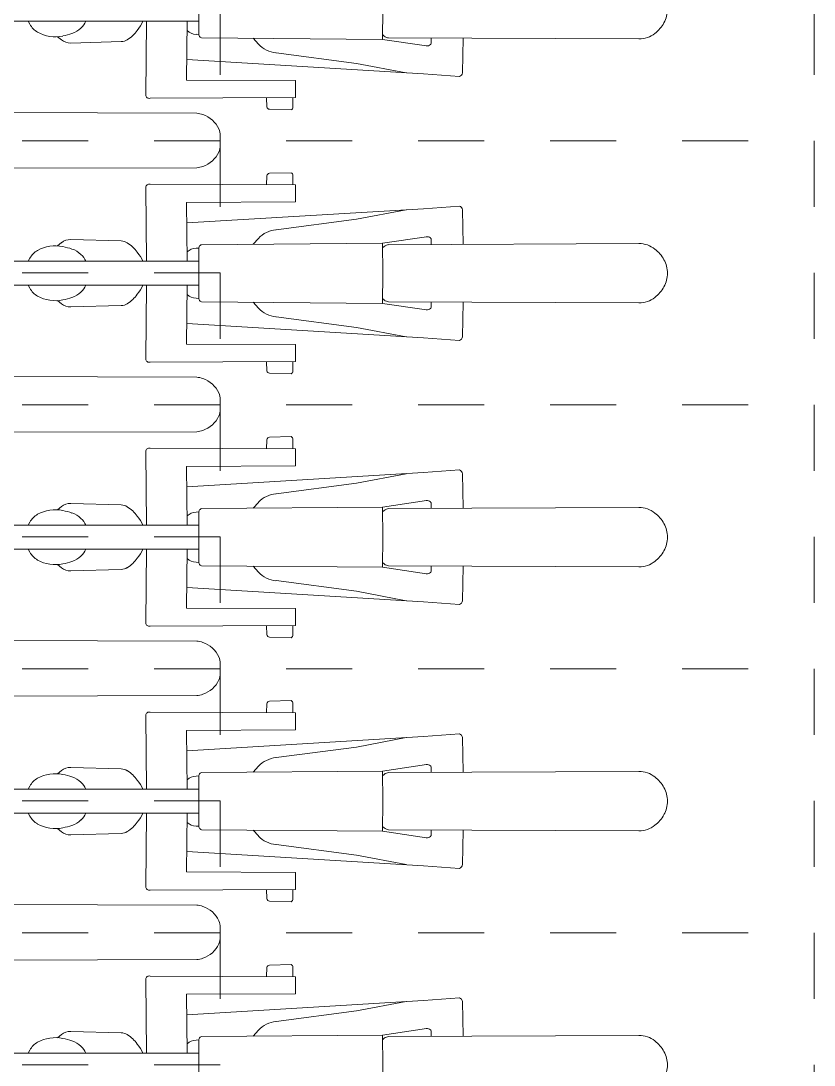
# Model space of a CAD drawing. Header units: metres. Extents: x -35.6 to 33, y -21.5 to 5.9.
# Drawn here: x 20.05 to 21.252, y -12.964 to -11.382 of the extents above; entities that cross this region are included whole.
import ezdxf

# ---------------------------------------------------------------- set-up
doc = ezdxf.new("R2010")
doc.units = ezdxf.units.M
doc.linetypes.add('_Verdeckte Linien_', pattern=[0.15, 0.1, -0.05])
for name, color, linetype, lineweight in [('A-DETL-GENF-HDLN', 7, '_Verdeckte Linien_', 9), ('A-DETL-GENF-OTLN', 7, 'Continuous', 9), ('C-PRKG-____-OTLN', 7, 'Continuous', 9)]:
    doc.layers.add(name, color=color, linetype=linetype, lineweight=lineweight)

# ---------------------------------------------------------------- blocks, each defined once
blk = doc.blocks.new('Fahrradstellplatz - Fahrradstellplatz-23803867--01_UG_OK_FFB_AF_ru')
at = {"layer": 'A-DETL-GENF-HDLN', "color": 253, "true_color": 0x999999}
for p, q in [((0, 0), (0, 2)), ((0.4, 0), (0.4, 2)), ((0.4, 0), (0.4, 2)), ((0.8, 0), (0.8, 2)), ((0.8, 0), (0.8, 2)), ((1.2, 2), (1.6, 2)), ((1.2, 0), (1.2, 2)), ((1.2, 0), (1.2, 2)), ((1.6, 2), (2, 2)), ((1.6, 0), (1.6, 2)), ((1.6, 0), (1.6, 2)), ((2, 2), (2.4, 2)), ((2, 0), (2, 2)), ((2, 0), (2, 2)), ((2.4, 2), (2.8, 2)), ((2.4, 0), (2.4, 2)), ((2.4, 0), (2.4, 2)), ((2.8, 2), (3.2, 2)), ((2.8, 0), (2.8, 2)), ((2.8, 0), (2.8, 2)), ((0.4, 0), (0, 0)), ((1.2, 0), (0.8, 0)), ((1.6, 0), (1.2, 0)), ((0.8, 0), (0.4, 0))]:
    blk.add_line(p, q, dxfattribs=at)
at = {"layer": 'A-DETL-GENF-OTLN', "color": 253, "true_color": 0x999999}
for p, q in [((1.4439, 1.3551), (1.4456, 1.7345)), ((1.7573, 1.3551), (1.7556, 1.7345)), ((1.8439, 1.3551), (1.8456, 1.7345)), ((2.1573, 1.3551), (2.1556, 1.7345)), ((2.2439, 1.3551), (2.2456, 1.7345)), ((2.5573, 1.3551), (2.5556, 1.7345)), ((2.6439, 1.3551), (2.6456, 1.7345)), ((2.9573, 1.3551), (2.9556, 1.7345)), ((1.4444, 1.4679), (1.4969, 1.4669)), ((1.5025, 1.4626), (1.4984, 1.408)), ((1.6987, 1.4626), (1.7028, 1.408)), ((1.7568, 1.4679), (1.7043, 1.4669)), ((1.8444, 1.4679), (1.8969, 1.4669)), ((1.9025, 1.4626), (1.8984, 1.408)), ((2.0987, 1.4626), (2.1028, 1.408)), ((2.1568, 1.4679), (2.1043, 1.4669)), ((2.2444, 1.4679), (2.2969, 1.4669)), ((2.3025, 1.4626), (2.2984, 1.408)), ((2.4987, 1.4626), (2.5028, 1.408)), ((2.5568, 1.4679), (2.5043, 1.4669)), ((2.6444, 1.4679), (2.6969, 1.4669)), ((2.7025, 1.4626), (2.6984, 1.408)), ((2.8987, 1.4626), (2.9028, 1.408)), ((2.9568, 1.4679), (2.9043, 1.4669)), ((1.4526, 1.4194), (1.4442, 1.4194)), ((1.4462, 1.3458), (1.456, 1.4123)), ((1.755, 1.3458), (1.7452, 1.4123)), ((1.7486, 1.4194), (1.757, 1.4194)), ((1.8526, 1.4194), (1.8442, 1.4194)), ((1.8462, 1.3458), (1.856, 1.4123)), ((2.155, 1.3458), (2.1452, 1.4123)), ((2.1486, 1.4194), (2.157, 1.4194)), ((2.2526, 1.4194), (2.2442, 1.4194)), ((2.2462, 1.3458), (2.256, 1.4123)), ((2.555, 1.3458), (2.5452, 1.4123)), ((2.5486, 1.4194), (2.557, 1.4194)), ((2.6526, 1.4194), (2.6442, 1.4194)), ((2.6462, 1.3458), (2.656, 1.4123)), ((2.955, 1.3458), (2.9452, 1.4123)), ((2.9486, 1.4194), (2.957, 1.4194)), ((1.4984, 1.408), (1.4769, 1.0493)), ((1.7028, 1.408), (1.7243, 1.0493)), ((1.8984, 1.408), (1.8769, 1.0493)), ((2.1028, 1.408), (2.1243, 1.0493)), ((2.2984, 1.408), (2.2769, 1.0493)), ((2.5028, 1.408), (2.5243, 1.0493)), ((2.6984, 1.408), (2.6769, 1.0493)), ((2.9028, 1.408), (2.9243, 1.0493)), ((1.4826, 1.3065), (1.4968, 1.3816)), ((1.7186, 1.3065), (1.7044, 1.3816)), ((1.8826, 1.3065), (1.8968, 1.3816)), ((2.1186, 1.3065), (2.1044, 1.3816)), ((2.2826, 1.3065), (2.2968, 1.3816)), ((2.5186, 1.3065), (2.5044, 1.3816)), ((2.6826, 1.3065), (2.6968, 1.3816)), ((2.9186, 1.3065), (2.9044, 1.3816)), ((1.4006, 1.3465), (1.4462, 1.3458)), ((1.4389, 1.3459), (1.4411, 1.3486)), ((1.4462, 1.3458), (1.4439, 1.0716)), ((1.755, 1.3458), (1.8006, 1.3465)), ((1.7573, 1.0716), (1.755, 1.3458)), ((1.7623, 1.3459), (1.76, 1.3486)), ((1.8006, 1.3465), (1.8462, 1.3458)), ((1.8389, 1.3459), (1.8411, 1.3486)), ((1.8462, 1.3458), (1.8439, 1.0716)), ((2.155, 1.3458), (2.2006, 1.3465)), ((2.1573, 1.0716), (2.155, 1.3458)), ((2.1623, 1.3459), (2.16, 1.3486)), ((2.2006, 1.3465), (2.2462, 1.3458)), ((2.2389, 1.3459), (2.2411, 1.3486)), ((2.2462, 1.3458), (2.2439, 1.0716)), ((2.555, 1.3458), (2.6006, 1.3465)), ((2.5573, 1.0716), (2.555, 1.3458)), ((2.5623, 1.3459), (2.56, 1.3486)), ((2.6006, 1.3465), (2.6462, 1.3458)), ((2.6389, 1.3459), (2.6411, 1.3486)), ((2.6462, 1.3458), (2.6439, 1.0716)), ((2.955, 1.3458), (3.0006, 1.3465)), ((2.9573, 1.0716), (2.955, 1.3458)), ((2.9623, 1.3459), (2.96, 1.3486)), ((3.0006, 1.3465), (3.0462, 1.3458)), ((1.4664, 1.1845), (1.4826, 1.3065)), ((1.7347, 1.1845), (1.7186, 1.3065)), ((1.8664, 1.1845), (1.8826, 1.3065)), ((2.1347, 1.1845), (2.1186, 1.3065)), ((2.2664, 1.1845), (2.2826, 1.3065)), ((2.5347, 1.1845), (2.5186, 1.3065)), ((2.6664, 1.1845), (2.6826, 1.3065)), ((2.9347, 1.1845), (2.9186, 1.3065)), ((1.5087, 1.2142), (1.5079, 1.049)), ((1.5345, 1.2142), (1.5087, 1.2142)), ((1.5354, 0.9937), (1.5345, 1.2142)), ((1.5345, 1.2102), (1.5489, 1.21)), ((1.553, 1.2074), (1.5521, 1.1747)), ((1.6482, 1.2074), (1.6491, 1.1747)), ((1.6666, 1.2102), (1.6523, 1.21)), ((1.6658, 0.9937), (1.6667, 1.2142)), ((1.6667, 1.2142), (1.6925, 1.2142)), ((1.6925, 1.2142), (1.6933, 1.049)), ((1.9087, 1.2142), (1.9079, 1.049)), ((1.9345, 1.2142), (1.9087, 1.2142)), ((1.9354, 0.9937), (1.9345, 1.2142)), ((1.9345, 1.2102), (1.9489, 1.21)), ((1.953, 1.2074), (1.9521, 1.1747)), ((2.0482, 1.2074), (2.0491, 1.1747)), ((2.0666, 1.2102), (2.0523, 1.21)), ((2.0658, 0.9937), (2.0667, 1.2142)), ((2.0667, 1.2142), (2.0925, 1.2142)), ((2.0925, 1.2142), (2.0933, 1.049)), ((2.3087, 1.2142), (2.3079, 1.049)), ((2.3345, 1.2142), (2.3087, 1.2142)), ((2.3354, 0.9937), (2.3345, 1.2142)), ((2.3345, 1.2102), (2.3489, 1.21)), ((2.353, 1.2074), (2.3521, 1.1747)), ((2.4482, 1.2074), (2.4491, 1.1747)), ((2.4666, 1.2102), (2.4523, 1.21)), ((2.4658, 0.9937), (2.4667, 1.2142)), ((2.4667, 1.2142), (2.4925, 1.2142)), ((2.4925, 1.2142), (2.4933, 1.049)), ((2.7087, 1.2142), (2.7079, 1.049)), ((2.7345, 1.2142), (2.7087, 1.2142)), ((2.7354, 0.9937), (2.7345, 1.2142)), ((2.7345, 1.2102), (2.7489, 1.21)), ((2.753, 1.2074), (2.7521, 1.1747)), ((2.8482, 1.2074), (2.8491, 1.1747)), ((2.8666, 1.2102), (2.8523, 1.21)), ((2.8658, 0.9937), (2.8667, 1.2142)), ((2.8667, 1.2142), (2.8925, 1.2142)), ((2.8925, 1.2142), (2.8933, 1.049)), ((1.4445, 1.1498), (1.4534, 1.1579)), ((1.5483, 1.1705), (1.5347, 1.1702)), ((1.6529, 1.1705), (1.6665, 1.1702)), ((1.7567, 1.1498), (1.7478, 1.1579)), ((1.8445, 1.1498), (1.8534, 1.1579)), ((1.9483, 1.1705), (1.9347, 1.1702)), ((2.0529, 1.1705), (2.0665, 1.1702)), ((2.1567, 1.1498), (2.1478, 1.1579)), ((2.2445, 1.1498), (2.2534, 1.1579)), ((2.3483, 1.1705), (2.3347, 1.1702)), ((2.4529, 1.1705), (2.4665, 1.1702)), ((2.5567, 1.1498), (2.5478, 1.1579)), ((2.6445, 1.1498), (2.6534, 1.1579)), ((2.7483, 1.1705), (2.7347, 1.1702)), ((2.8529, 1.1705), (2.8665, 1.1702)), ((2.9567, 1.1498), (2.9478, 1.1579)), ((1.4006, 1.0674), (1.4391, 1.0675)), ((1.4187, 1.0675), (1.4187, 0.478)), ((1.4387, 1.0675), (1.4385, 1.0634)), ((1.4391, 1.0675), (1.4408, 1.0681)), ((1.7604, 1.0681), (1.7621, 1.0675)), ((1.7621, 1.0675), (1.8006, 1.0674)), ((1.7624, 1.0675), (1.7627, 1.0634)), ((1.7825, 1.0675), (1.7825, 0.478)), ((1.8006, 1.0674), (1.8391, 1.0675)), ((1.8187, 1.0675), (1.8187, 0.478)), ((1.8387, 1.0675), (1.8385, 1.0634)), ((1.8391, 1.0675), (1.8408, 1.0681)), ((2.1604, 1.0681), (2.1621, 1.0675)), ((2.1621, 1.0675), (2.2006, 1.0674)), ((2.1624, 1.0675), (2.1627, 1.0634)), ((2.1825, 1.0675), (2.1825, 0.478)), ((2.2006, 1.0674), (2.2391, 1.0675)), ((2.2187, 1.0675), (2.2187, 0.478)), ((2.2387, 1.0675), (2.2385, 1.0634)), ((2.2391, 1.0675), (2.2408, 1.0681)), ((2.5604, 1.0681), (2.5621, 1.0675)), ((2.5621, 1.0675), (2.6006, 1.0674)), ((2.5624, 1.0675), (2.5627, 1.0634)), ((2.5825, 1.0675), (2.5825, 0.478)), ((2.6006, 1.0674), (2.6391, 1.0675)), ((2.6187, 1.0675), (2.6187, 0.478)), ((2.6387, 1.0675), (2.6385, 1.0634)), ((2.6391, 1.0675), (2.6408, 1.0681)), ((2.9604, 1.0681), (2.9621, 1.0675)), ((2.9621, 1.0675), (3.0006, 1.0674)), ((2.9624, 1.0675), (2.9627, 1.0634)), ((2.9825, 1.0675), (2.9825, 0.478)), ((3.0006, 1.0674), (3.0391, 1.0675)), ((1.5079, 1.049), (1.4187, 1.0497)), ((1.6933, 1.049), (1.7825, 1.0497)), ((1.9079, 1.049), (1.8187, 1.0497)), ((2.0933, 1.049), (2.1825, 1.0497)), ((2.3079, 1.049), (2.2187, 1.0497)), ((2.4933, 1.049), (2.5825, 1.0497)), ((2.7079, 1.049), (2.6187, 1.0497)), ((2.8933, 1.049), (2.9825, 1.0497)), ((1.4187, 0.9883), (1.5305, 0.9872)), ((1.7825, 0.9883), (1.6707, 0.9872)), ((1.8187, 0.9883), (1.9305, 0.9872)), ((2.1825, 0.9883), (2.0707, 0.9872)), ((2.2187, 0.9883), (2.3305, 0.9872)), ((2.5825, 0.9883), (2.4707, 0.9872)), ((2.6187, 0.9883), (2.7305, 0.9872)), ((2.9825, 0.9883), (2.8707, 0.9872)), ((1.4517, 0.8735), (1.4495, 0.95)), ((1.7495, 0.8735), (1.7517, 0.95)), ((1.8517, 0.8735), (1.8495, 0.95)), ((2.1495, 0.8735), (2.1517, 0.95)), ((2.2517, 0.8735), (2.2495, 0.95)), ((2.5495, 0.8735), (2.5517, 0.95)), ((2.6517, 0.8735), (2.6495, 0.95)), ((2.9495, 0.8735), (2.9517, 0.95)), ((1.4421, 0.8532), (1.447, 0.8592)), ((1.7591, 0.8532), (1.7542, 0.8592)), ((1.8421, 0.8532), (1.847, 0.8592)), ((2.1591, 0.8532), (2.1542, 0.8592)), ((2.2421, 0.8532), (2.247, 0.8592)), ((2.5591, 0.8532), (2.5542, 0.8592)), ((2.6421, 0.8532), (2.647, 0.8592)), ((2.9591, 0.8532), (2.9542, 0.8592)), ((1.4187, 0.809), (1.4233, 0.8114)), ((1.7825, 0.809), (1.7779, 0.8114)), ((1.8187, 0.809), (1.8233, 0.8114)), ((2.1825, 0.809), (2.1779, 0.8114)), ((2.2187, 0.809), (2.2233, 0.8114)), ((2.5825, 0.809), (2.5779, 0.8114)), ((2.6187, 0.809), (2.6233, 0.8114)), ((2.9825, 0.809), (2.9779, 0.8114)), ((0.1593, 0.0357), (0.1581, 0.4548)), ((0.2419, 0.0357), (0.2431, 0.4548)), ((0.5593, 0.0357), (0.5581, 0.4548)), ((0.6419, 0.0357), (0.6431, 0.4548)), ((0.9593, 0.0357), (0.9581, 0.4548)), ((1.0419, 0.0357), (1.0431, 0.4548)), ((1.3593, 0.0357), (1.3581, 0.4548)), ((1.4419, 0.0357), (1.4431, 0.4548)), ((0.1931, 0), (0.2006, 0)), ((0.2006, 0), (0.2081, 0)), ((0.9931, 0), (1.0006, 0)), ((1.0006, 0), (1.0081, 0)), ((1.3931, 0), (1.4006, 0)), ((1.4006, 0), (1.4081, 0)), ((0.5931, 0), (0.6006, 0)), ((0.6006, 0), (0.6081, 0))]:
    blk.add_line(p, q, dxfattribs=at)
for centre, radius, start, end in [((1.4004, 1.7348), 0.0429, 61.1766, 89.7973), ((1.8007, 1.7348), 0.0429, 90.2027, 118.8234), ((1.8004, 1.7348), 0.0429, 61.1766, 89.7973), ((2.2007, 1.7348), 0.0429, 90.2027, 118.8234), ((2.2004, 1.7348), 0.0429, 61.1766, 89.7973), ((2.6007, 1.7348), 0.0429, 90.2027, 118.8234), ((2.6004, 1.7348), 0.0429, 61.1766, 89.7973), ((3.0007, 1.7348), 0.0429, 90.2027, 118.8234), ((3.0004, 1.7348), 0.0429, 61.1766, 89.7973), ((1.3954, 1.7256), 0.0534, 38.4031, 61.1766), ((1.4068, 1.7346), 0.0388, 359.7429, 38.4031), ((1.7944, 1.7346), 0.0388, 141.5969, 180.2571), ((1.8058, 1.7256), 0.0534, 118.8234, 141.5969), ((1.7954, 1.7256), 0.0534, 38.4031, 61.1766), ((1.8068, 1.7346), 0.0388, 359.7429, 38.4031), ((2.1944, 1.7346), 0.0388, 141.5969, 180.2571), ((2.2058, 1.7256), 0.0534, 118.8234, 141.5969), ((2.1954, 1.7256), 0.0534, 38.4031, 61.1766), ((2.2068, 1.7346), 0.0388, 359.7429, 38.4031), ((2.5944, 1.7346), 0.0388, 141.5969, 180.2571), ((2.6058, 1.7256), 0.0534, 118.8234, 141.5969), ((2.5954, 1.7256), 0.0534, 38.4031, 61.1766), ((2.6068, 1.7346), 0.0388, 359.7429, 38.4031), ((2.9944, 1.7346), 0.0388, 141.5969, 180.2571), ((3.0058, 1.7256), 0.0534, 118.8234, 141.5969), ((1.4967, 1.4608), 0.00606, 16.7999, 88.9063), ((1.7045, 1.4608), 0.00606, 91.0937, 163.2001), ((1.8967, 1.4608), 0.00606, 16.7999, 88.9063), ((2.1045, 1.4608), 0.00606, 91.0937, 163.2001), ((2.2967, 1.4608), 0.00606, 16.7999, 88.9063), ((2.5045, 1.4608), 0.00606, 91.0937, 163.2001), ((2.6967, 1.4608), 0.00606, 16.7999, 88.9063), ((2.9045, 1.4608), 0.00606, 91.0937, 163.2001), ((1.4526, 1.4174), 0.00199, 40.4805, 90.7837), ((1.448, 1.4134), 0.00806, 351.6319, 40.4805), ((1.7532, 1.4134), 0.00806, 139.5195, 188.3681), ((1.7486, 1.4174), 0.00199, 89.2163, 139.5195), ((1.8526, 1.4174), 0.00199, 40.4805, 90.7837), ((1.848, 1.4134), 0.00806, 351.6319, 40.4805), ((2.1532, 1.4134), 0.00806, 139.5195, 188.3681), ((2.1486, 1.4174), 0.00199, 89.2163, 139.5195), ((2.2526, 1.4174), 0.00199, 40.4805, 90.7837), ((2.248, 1.4134), 0.00806, 351.6319, 40.4805), ((2.5532, 1.4134), 0.00806, 139.5195, 188.3681), ((2.5486, 1.4174), 0.00199, 89.2163, 139.5195), ((2.6526, 1.4174), 0.00199, 40.4805, 90.7837), ((2.648, 1.4134), 0.00806, 351.6319, 40.4805), ((2.9532, 1.4134), 0.00806, 139.5195, 188.3681), ((2.9486, 1.4174), 0.00199, 89.2163, 139.5195), ((1.4323, 1.3562), 0.0117, 319.6093, 354.8866), ((1.7689, 1.3562), 0.0117, 185.1134, 220.3907), ((1.8323, 1.3562), 0.0117, 319.6093, 354.8866), ((2.1689, 1.3562), 0.0117, 185.1134, 220.3907), ((2.2323, 1.3562), 0.0117, 319.6093, 354.8866), ((2.5689, 1.3562), 0.0117, 185.1134, 220.3907), ((2.6323, 1.3562), 0.0117, 319.6093, 354.8866), ((2.9689, 1.3562), 0.0117, 185.1134, 220.3907), ((1.5488, 1.2054), 0.00464, 25.5141, 89.5308), ((1.6524, 1.2054), 0.00464, 90.4692, 154.4859), ((1.9488, 1.2054), 0.00464, 25.5141, 89.5308), ((2.0524, 1.2054), 0.00464, 90.4692, 154.4859), ((2.3488, 1.2054), 0.00464, 25.5141, 89.5308), ((2.4524, 1.2054), 0.00464, 90.4692, 154.4859), ((2.7488, 1.2054), 0.00464, 25.5141, 89.5308), ((2.8524, 1.2054), 0.00464, 90.4692, 154.4859), ((1.4254, 1.1882), 0.0413, 312.7557, 354.7793), ((1.5477, 1.1749), 0.00438, 278.4939, 358.3256), ((1.6535, 1.1749), 0.00438, 181.6744, 261.5061), ((1.7758, 1.1882), 0.0413, 185.2207, 227.2443), ((1.8254, 1.1882), 0.0413, 312.7557, 354.7793), ((1.9477, 1.1749), 0.00438, 278.4939, 358.3256), ((2.0535, 1.1749), 0.00438, 181.6744, 261.5061), ((2.1758, 1.1882), 0.0413, 185.2207, 227.2443), ((2.2254, 1.1882), 0.0413, 312.7557, 354.7793), ((2.3477, 1.1749), 0.00438, 278.4939, 358.3256), ((2.4535, 1.1749), 0.00438, 181.6744, 261.5061), ((2.5758, 1.1882), 0.0413, 185.2207, 227.2443), ((2.6254, 1.1882), 0.0413, 312.7557, 354.7793), ((2.7477, 1.1749), 0.00438, 278.4939, 358.3256), ((2.8535, 1.1749), 0.00438, 181.6744, 261.5061), ((2.9758, 1.1882), 0.0413, 185.2207, 227.2443), ((1.4158, 1.0646), 0.0228, 318.7676, 356.9501), ((1.4392, 1.0727), 0.00483, 289.8743, 346.7404), ((1.762, 1.0727), 0.00483, 193.2596, 250.1257), ((1.7854, 1.0646), 0.0228, 183.0499, 221.2324), ((1.8158, 1.0646), 0.0228, 318.7676, 356.9501), ((1.8392, 1.0727), 0.00483, 289.8743, 346.7404), ((2.162, 1.0727), 0.00483, 193.2596, 250.1257), ((2.1854, 1.0646), 0.0228, 183.0499, 221.2324), ((2.2158, 1.0646), 0.0228, 318.7676, 356.9501), ((2.2392, 1.0727), 0.00483, 289.8743, 346.7404), ((2.562, 1.0727), 0.00483, 193.2596, 250.1257), ((2.5854, 1.0646), 0.0228, 183.0499, 221.2324), ((2.6158, 1.0646), 0.0228, 318.7676, 356.9501), ((2.6392, 1.0727), 0.00483, 289.8743, 346.7404), ((2.962, 1.0727), 0.00483, 193.2596, 250.1257), ((2.9854, 1.0646), 0.0228, 183.0499, 221.2324), ((1.3724, 0.893), 0.1011, 53.4981, 62.7387), ((1.5305, 0.9923), 0.00508, 269.4468, 15.7821), ((1.6706, 0.9923), 0.00508, 164.2179, 270.5532), ((1.8288, 0.893), 0.1011, 117.2613, 126.5019), ((1.7724, 0.893), 0.1011, 53.4981, 62.7387), ((1.9305, 0.9923), 0.00508, 269.4468, 15.7821), ((2.0706, 0.9923), 0.00508, 164.2179, 270.5532), ((2.2288, 0.893), 0.1011, 117.2613, 126.5019), ((2.1724, 0.893), 0.1011, 53.4981, 62.7387), ((2.3305, 0.9923), 0.00508, 269.4468, 15.7821), ((2.4706, 0.9923), 0.00508, 164.2179, 270.5532), ((2.6288, 0.893), 0.1011, 117.2613, 126.5019), ((2.5724, 0.893), 0.1011, 53.4981, 62.7387), ((2.7305, 0.9923), 0.00508, 269.4468, 15.7821), ((2.8706, 0.9923), 0.00508, 164.2179, 270.5532), ((3.0288, 0.893), 0.1011, 117.2613, 126.5019), ((1.3984, 0.9281), 0.0574, 32.4932, 53.4981), ((1.8028, 0.9281), 0.0574, 126.5019, 147.5068), ((1.7984, 0.9281), 0.0574, 32.4932, 53.4981), ((2.2028, 0.9281), 0.0574, 126.5019, 147.5068), ((2.1984, 0.9281), 0.0574, 32.4932, 53.4981), ((2.6028, 0.9281), 0.0574, 126.5019, 147.5068), ((2.5984, 0.9281), 0.0574, 32.4932, 53.4981), ((3.0028, 0.9281), 0.0574, 126.5019, 147.5068), ((1.4319, 0.9495), 0.0176, 1.6619, 32.4932), ((1.7693, 0.9495), 0.0176, 147.5068, 178.3381), ((1.8319, 0.9495), 0.0176, 1.6619, 32.4932), ((2.1693, 0.9495), 0.0176, 147.5068, 178.3381), ((2.2319, 0.9495), 0.0176, 1.6619, 32.4932), ((2.5693, 0.9495), 0.0176, 147.5068, 178.3381), ((2.6319, 0.9495), 0.0176, 1.6619, 32.4932), ((2.9693, 0.9495), 0.0176, 147.5068, 178.3381), ((1.4051, 0.8658), 0.0333, 43.6761, 65.8489), ((1.4026, 0.8634), 0.0367, 18.8121, 43.6761), ((1.7986, 0.8634), 0.0367, 136.3239, 161.1879), ((1.7961, 0.8658), 0.0333, 114.1511, 136.3239), ((1.8051, 0.8658), 0.0333, 43.6761, 65.8489), ((1.8026, 0.8634), 0.0367, 18.8121, 43.6761), ((2.1986, 0.8634), 0.0367, 136.3239, 161.1879), ((2.1961, 0.8658), 0.0333, 114.1511, 136.3239), ((2.2051, 0.8658), 0.0333, 43.6761, 65.8489), ((2.2026, 0.8634), 0.0367, 18.8121, 43.6761), ((2.5986, 0.8634), 0.0367, 136.3239, 161.1879), ((2.5961, 0.8658), 0.0333, 114.1511, 136.3239), ((2.6051, 0.8658), 0.0333, 43.6761, 65.8489), ((2.6026, 0.8634), 0.0367, 18.8121, 43.6761), ((2.9986, 0.8634), 0.0367, 136.3239, 161.1879), ((2.9961, 0.8658), 0.0333, 114.1511, 136.3239), ((1.3302, 0.8388), 0.1131, 11.4914, 18.8121), ((1.43, 0.8728), 0.0217, 321.3143, 1.7839), ((1.7712, 0.8728), 0.0217, 178.2161, 218.6857), ((1.871, 0.8388), 0.1131, 161.1879, 168.5086), ((1.7302, 0.8388), 0.1131, 11.4914, 18.8121), ((1.83, 0.8728), 0.0217, 321.3143, 1.7839), ((2.1712, 0.8728), 0.0217, 178.2161, 218.6857), ((2.271, 0.8388), 0.1131, 161.1879, 168.5086), ((2.1302, 0.8388), 0.1131, 11.4914, 18.8121), ((2.23, 0.8728), 0.0217, 321.3143, 1.7839), ((2.5712, 0.8728), 0.0217, 178.2161, 218.6857), ((2.671, 0.8388), 0.1131, 161.1879, 168.5086), ((2.5302, 0.8388), 0.1131, 11.4914, 18.8121), ((2.63, 0.8728), 0.0217, 321.3143, 1.7839), ((2.9712, 0.8728), 0.0217, 178.2161, 218.6857), ((3.071, 0.8388), 0.1131, 161.1879, 168.5086), ((1.3861, 0.8501), 0.0561, 331.2706, 11.4914), ((1.8151, 0.8501), 0.0561, 168.5086, 208.7294), ((1.7861, 0.8501), 0.0561, 331.2706, 11.4914), ((2.2151, 0.8501), 0.0561, 168.5086, 208.7294), ((2.1861, 0.8501), 0.0561, 331.2706, 11.4914), ((2.6151, 0.8501), 0.0561, 168.5086, 208.7294), ((2.5861, 0.8501), 0.0561, 331.2706, 11.4914), ((3.0151, 0.8501), 0.0561, 168.5086, 208.7294), ((1.4097, 0.8372), 0.0291, 297.6438, 331.2706), ((1.7914, 0.8372), 0.0291, 208.7294, 242.3562), ((1.8097, 0.8372), 0.0291, 297.6438, 331.2706), ((2.1914, 0.8372), 0.0291, 208.7294, 242.3562), ((2.2097, 0.8372), 0.0291, 297.6438, 331.2706), ((2.5914, 0.8372), 0.0291, 208.7294, 242.3562), ((2.6097, 0.8372), 0.0291, 297.6438, 331.2706), ((2.9914, 0.8372), 0.0291, 208.7294, 242.3562), ((0.1997, 0.0394), 0.0406, 185.2642, 198.9471), ((0.2015, 0.0394), 0.0406, 341.0529, 354.7358), ((0.5997, 0.0394), 0.0406, 185.2642, 198.9471), ((0.6015, 0.0394), 0.0406, 341.0529, 354.7358), ((0.9997, 0.0394), 0.0406, 185.2642, 198.9471), ((1.0015, 0.0394), 0.0406, 341.0529, 354.7358), ((1.3997, 0.0394), 0.0406, 185.2642, 198.9471), ((1.4015, 0.0394), 0.0406, 341.0529, 354.7358), ((0.2003, 0.0396), 0.0412, 198.9471, 245.2958), ((0.2009, 0.0396), 0.0412, 294.7042, 341.0529), ((0.6003, 0.0396), 0.0412, 198.9471, 245.2958), ((0.6009, 0.0396), 0.0412, 294.7042, 341.0529), ((1.0003, 0.0396), 0.0412, 198.9471, 245.2958), ((1.0009, 0.0396), 0.0412, 294.7042, 341.0529), ((1.4003, 0.0396), 0.0412, 198.9471, 245.2958), ((1.4009, 0.0396), 0.0412, 294.7042, 341.0529), ((0.1931, 0.024), 0.024, 245.2958, 269.9884), ((0.2081, 0.024), 0.024, 270.0116, 294.7042), ((0.5931, 0.024), 0.024, 245.2958, 269.9884), ((0.6081, 0.024), 0.024, 270.0116, 294.7042), ((0.9931, 0.024), 0.024, 245.2958, 269.9884), ((1.0081, 0.024), 0.024, 270.0116, 294.7042), ((1.3931, 0.024), 0.024, 245.2958, 269.9884), ((1.4081, 0.024), 0.024, 270.0116, 294.7042)]:
    blk.add_arc(centre, radius, start, end, dxfattribs=at)

msp = doc.modelspace()

# ---------------------------------------------------------------- block references
at = {"layer": 'C-PRKG-____-OTLN', "color": 253, "true_color": 0x999999}
for p, rotation in [((20.352, -12.9634), 89.99999999999933), ((19.252, -9.9634), 269.9999999999987)]:
    msp.add_blockref('Fahrradstellplatz - Fahrradstellplatz-23803867--01_UG_OK_FFB_AF_ru', p, dxfattribs=dict(at, rotation=rotation))

doc.saveas('drawing.dxf')
